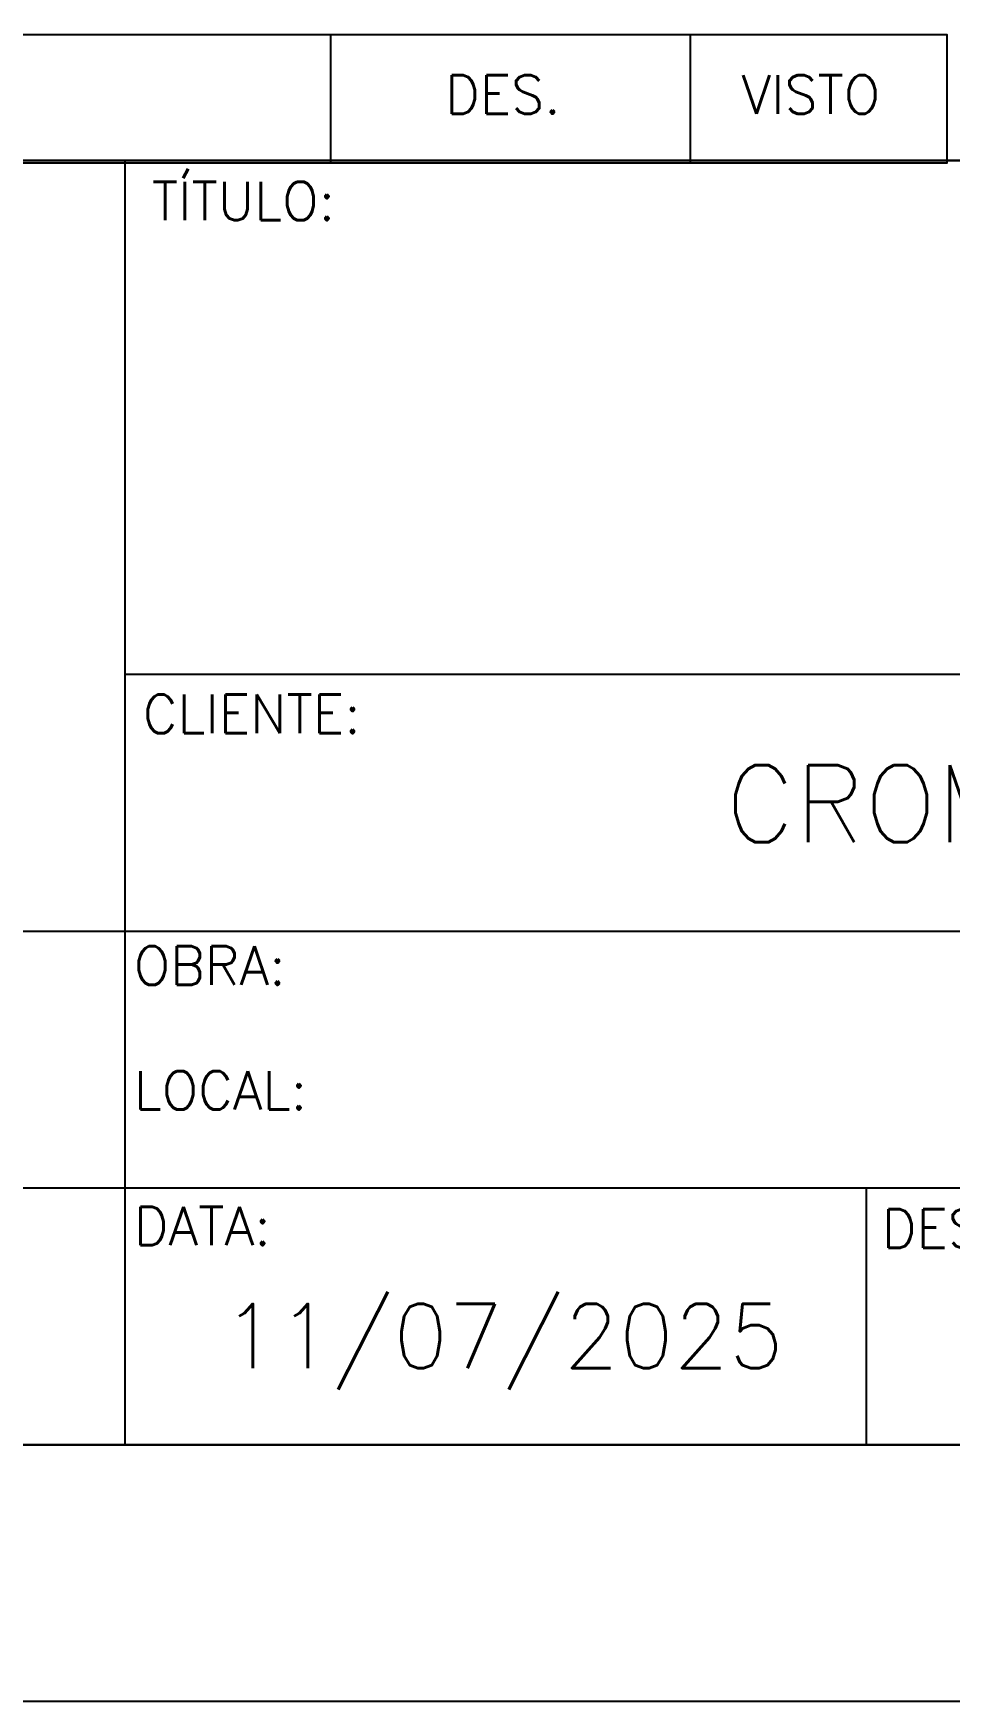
# Model space of a CAD drawing. Header units: centimetres. Extents: x 1658 to 27871, y 8240 to 11444.
# Drawn here: x 10879.1 to 11146.7, y 8293.9 to 8781.1 of the extents above; entities that cross this region are included whole.
import ezdxf
from ezdxf.enums import TextEntityAlignment as Align

# ---------------------------------------------------------------- set-up
doc = ezdxf.new("R2010")
doc.units = ezdxf.units.CM
doc.header["$LTSCALE"] = 50
doc.header["$MEASUREMENT"] = 0
doc.layers.add('FORMATO-PRECON', color=2, linetype='Continuous')
doc.layers.add('HACHURAS-PRECON', color=1, linetype='Continuous')
doc.styles.add('PRECON-ROMANS', font='romans.shx')
doc.styles.add('ROMANS', font='ROMANS.SHX', dxfattribs={"oblique": 15, "height": 3})

# ---------------------------------------------------------------- blocks, each defined once
blk = doc.blocks.new('A$C2E607E54')
at = {"layer": 'FORMATO-PRECON'}
blk.add_lwpolyline([(0, 4200), (2970, 4200), (2970, 0), (0, 0)], close=True, dxfattribs=at)
at = {"layer": 'FORMATO-PRECON', "color": 6}
blk.add_lwpolyline([(100, 3950), (2870, 3950), (2870, 100), (100, 100)], close=True, dxfattribs=at)
blk = doc.blocks.new('CARIMBO')
at = {"layer": 'FORMATO-PRECON', "color": 6}
for p, q in [((-1050, 0), (-1050, 500)), ((-1050, 300), (0, 300)), ((-1750, 200), (0, 200)), ((-1750, 100), (0, 100))]:
    blk.add_line(p, q, dxfattribs=at)
blk.add_lwpolyline([(-1750, 500), (0, 500), (0, 0), (-1750, 0)], close=True, dxfattribs=at)
blk.add_lwpolyline([(-761.3, 0), (-761.3, 100)], dxfattribs=at)
at = {"layer": 'FORMATO-PRECON', "style": 'ROMANS'}
for s, p in [('TÍTULO:', (-1039.58, 476.74)), ('CLIENTE:', (-1043.09, 277.05)), ('OBRA:', (-1046.6, 179.07)), ('LOCAL:', (-1046.6, 130.49)), ('DATA:', (-1046.6, 77.69)), ('DESENHO N%%d:', (-755.31, 76.68))]:
    blk.add_text(s, height=15, dxfattribs=at).set_placement(p)
at = {"layer": 'FORMATO-PRECON', "color": 5, "style": 'PRECON-ROMANS', "flags": 8}
for p in [(-524.84, 472.63), (-524.98, 423.02), (-524.98, 399.37), (-524.98, 375.97)]:
    blk.add_attdef('X', text='', height=30, dxfattribs=at).set_placement(p, align=Align.MIDDLE_CENTER)
at = {"layer": 'FORMATO-PRECON', "color": 3, "style": 'PRECON-ROMANS', "flags": 8}
for p in [(-524.98, 331.67), (-486.33, 176.97), (-486.33, 124.42)]:
    blk.add_attdef('X', text='', height=25, dxfattribs=at).set_placement(p, align=Align.MIDDLE_CENTER)
at = {"layer": 'FORMATO-PRECON', "color": 4, "style": 'PRECON-ROMANS', "flags": 8}
for p in [(-524.98, 249.6), (-228.66, 39.37), (-76.7, 39.37), (-483.33, 35.98)]:
    blk.add_attdef('X', text='', height=30, dxfattribs=at).set_placement(p, align=Align.MIDDLE_CENTER)
at = {"layer": 'FORMATO-PRECON', "color": 2, "style": 'PRECON-ROMANS', "flags": 8}
for height, p in [(20, (-1635.81, 142.35)), (20, (-1402.47, 142.35)), (20, (-1169.14, 142.35)), (20, (-1635.81, 42.35)), (30, (-902.74, 42.35))]:
    blk.add_attdef('X', text='', height=height, dxfattribs=at).set_placement(p, align=Align.MIDDLE_CENTER)
blk = doc.blocks.new('A$C6E105C5C')
at = {"layer": 'FORMATO-PRECON', "color": 6}
for q in [(1020, 50), (0, 0)]:
    blk.add_line((0, 50), q, dxfattribs=at)
at = {"layer": 'FORMATO-PRECON', "color": 3}
blk.add_lwpolyline([(0, 50), (1020, 50), (1020, 0), (0, 0)], close=True, dxfattribs=at)
at = {"layer": 'FORMATO-PRECON', "color": 1}
for points in [[(50, 50), (50, 0)], [(215, 50), (215, 0)], [(780, 50), (780, 0)], [(920, 50), (920, 0)]]:
    blk.add_lwpolyline(points, dxfattribs=at)
at = {"layer": 'FORMATO-PRECON', "style": 'ROMANS'}
for s, p in [('REV.', (1.28, 19.18)), ('DATA', (98.07, 19.18)), ('DESCRIÇÃO', (410.16, 19.18)), ('DES.', (824.62, 19.18)), ('VISTO', (940.04, 19.18))]:
    blk.add_text(s, height=15, dxfattribs=at).set_placement(p)

msp = doc.modelspace()

# ---------------------------------------------------------------- linework, layer by layer
at = {"layer": 'FORMATO-PRECON', "color": 6}
msp.add_lwpolyline([(11693.36, 8743.94), (9615.86, 8743.94), (9615.86, 8368.94), (11693.36, 8368.94)], close=True, dxfattribs=at)

# ---------------------------------------------------------------- block references
at = {"color": 1, "xscale": 0.749999976233481, "yscale": 0.749999976233481, "zscale": 0.749999976233481}
msp.add_blockref('A$C6E105C5C', (10380.86, 8743.19), dxfattribs=at)
at = {"layer": 'FORMATO-PRECON'}
ref = msp.add_blockref('CARIMBO', (11693.36, 8368.94), dxfattribs=dict(at, xscale=0.7499999918802306, yscale=0.7499999918802306, zscale=0.7499999918802306))
ref.add_attrib('X', 'CROMA ESTACIONAMENTO S.A', dxfattribs={"color": 4, "height": 22.5, "style": 'PRECON-ROMANS', "flags": 8}).set_placement((11299.62, 8556.14), align=Align.MIDDLE_CENTER)
ref.add_attrib('X', '11/07/2025', dxfattribs={"color": 2, "height": 18.75, "style": 'PRECON-ROMANS'}).set_placement((11016.3, 8400.7), align=Align.MIDDLE_CENTER)
at = {"layer": 'HACHURAS-PRECON', "xscale": 0.7499999999999996, "yscale": 0.7499999999999996, "zscale": 0.7499999999999996}
msp.add_blockref('A$C2E607E54', (9540.86, 8293.94), dxfattribs=at)

doc.saveas('drawing.dxf')
